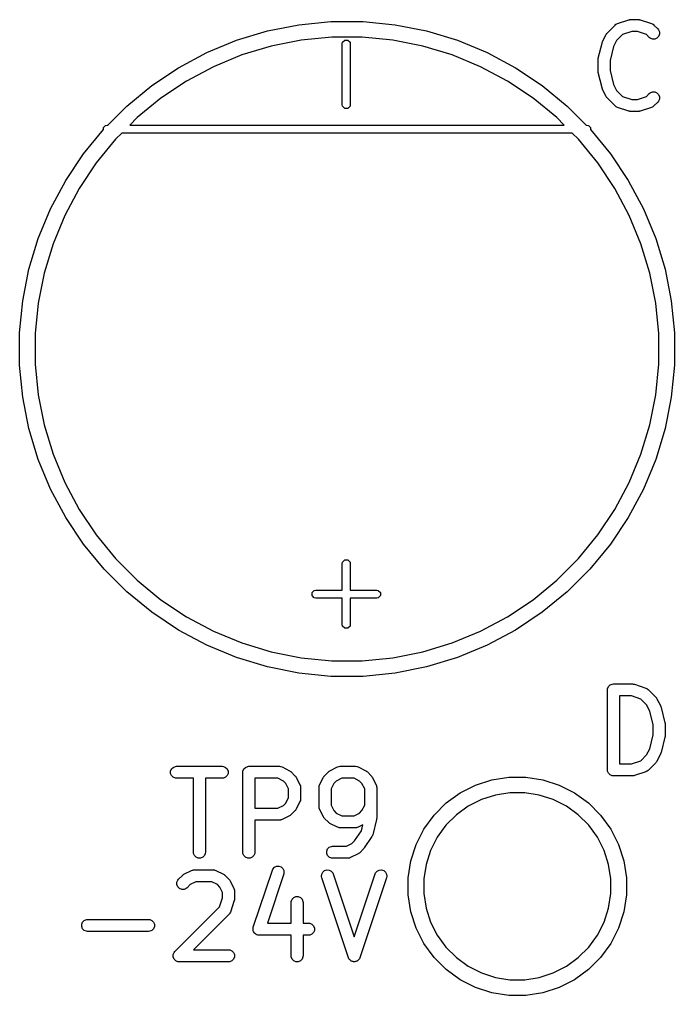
# Model space of a CAD drawing. Header units: inches. Extents: x 1.31 to 5.24, y -7.02 to -1.13.
# Drawn here: x 1.3144 to 1.6368, y -3.105 to -2.6244 of the extents above; entities that cross this region are included whole.
import ezdxf

# ---------------------------------------------------------------- set-up
doc = ezdxf.new("R2010")
doc.units = ezdxf.units.IN
doc.header["$MEASUREMENT"] = 0
doc.layers.add('F.Silkscreen', color=41, linetype='CONTINUOUS', true_color=0xf2eda1)

msp = doc.modelspace()

# ---------------------------------------------------------------- linework, layer by layer
at = {"layer": 'F.Silkscreen', "linetype": 'CONTINUOUS'}
for p, q in [((1.43637, -2.63003), (1.45191, -2.62694)), ((1.45191, -2.62694), (1.46767, -2.62539)), ((1.46767, -2.62539), (1.48351, -2.62539)), ((1.48351, -2.62539), (1.49928, -2.62694)), ((1.49928, -2.62694), (1.51481, -2.63003)), ((1.6038, -2.63089), (1.60755, -2.62714)), ((1.60755, -2.62714), (1.608, -2.62677)), ((1.608, -2.62677), (1.60809, -2.62673)), ((1.60809, -2.62673), (1.60817, -2.62666)), ((1.60817, -2.62666), (1.6087, -2.62643)), ((1.6087, -2.62643), (1.61433, -2.62455)), ((1.61433, -2.62455), (1.61461, -2.62449)), ((1.61461, -2.62449), (1.61468, -2.62446)), ((1.61468, -2.62446), (1.61479, -2.62445)), ((1.61479, -2.62445), (1.61489, -2.62443)), ((1.61489, -2.62443), (1.61497, -2.62443)), ((1.61497, -2.62443), (1.61526, -2.6244)), ((1.61526, -2.6244), (1.61901, -2.6244)), ((1.61901, -2.6244), (1.6193, -2.62443)), ((1.6193, -2.62443), (1.61938, -2.62443)), ((1.61938, -2.62443), (1.61948, -2.62445)), ((1.61948, -2.62445), (1.61959, -2.62446)), ((1.61959, -2.62446), (1.61966, -2.62449)), ((1.61966, -2.62449), (1.61994, -2.62455)), ((1.61994, -2.62455), (1.62557, -2.62643)), ((1.62557, -2.62643), (1.6261, -2.62666)), ((1.6261, -2.62666), (1.62618, -2.62673)), ((1.62618, -2.62673), (1.62627, -2.62677)), ((1.62627, -2.62677), (1.62672, -2.62714)), ((1.62672, -2.62714), (1.6286, -2.62902)), ((1.42121, -2.63463), (1.43637, -2.63003)), ((1.46805, -2.63307), (1.45303, -2.63455)), ((1.48313, -2.63307), (1.46805, -2.63307)), ((1.49815, -2.63455), (1.48313, -2.63307)), ((1.51481, -2.63003), (1.52997, -2.63463)), ((1.60137, -2.63541), (1.60325, -2.63166)), ((1.60325, -2.63166), (1.6034, -2.63141)), ((1.6034, -2.63141), (1.60343, -2.63134)), ((1.60343, -2.63134), (1.6035, -2.63126)), ((1.6035, -2.63126), (1.60355, -2.63117)), ((1.60355, -2.63117), (1.60361, -2.63112)), ((1.60361, -2.63112), (1.6038, -2.63089)), ((1.61123, -2.63181), (1.60831, -2.63473)), ((1.61574, -2.63031), (1.61123, -2.63181)), ((1.61853, -2.63031), (1.61574, -2.63031)), ((1.62304, -2.63181), (1.61853, -2.63031)), ((1.62442, -2.63319), (1.62304, -2.63181)), ((1.62487, -2.63356), (1.62442, -2.63319)), ((1.62896, -2.63275), (1.62815, -2.63356)), ((1.6286, -2.62902), (1.62896, -2.62946)), ((1.62896, -2.62946), (1.62941, -2.63053)), ((1.62941, -2.63168), (1.62896, -2.63275)), ((1.62941, -2.63053), (1.62941, -2.63168)), ((1.40658, -2.64069), (1.42121, -2.63463)), ((1.43824, -2.63749), (1.4238, -2.64187)), ((1.45303, -2.63455), (1.43824, -2.63749)), ((1.47329, -2.63639), (1.47344, -2.63563)), ((1.47329, -2.66638), (1.47329, -2.63639)), ((1.47344, -2.63563), (1.4745, -2.63457)), ((1.4745, -2.63457), (1.47601, -2.63457)), ((1.47601, -2.63457), (1.47707, -2.63563)), ((1.47707, -2.63563), (1.47722, -2.63639)), ((1.47722, -2.63639), (1.47722, -2.66638)), ((1.51294, -2.63749), (1.49815, -2.63455)), ((1.52738, -2.64187), (1.51294, -2.63749)), ((1.52997, -2.63463), (1.54461, -2.64069)), ((1.59927, -2.64351), (1.60115, -2.63601)), ((1.60115, -2.63601), (1.60116, -2.63597)), ((1.60116, -2.63595), (1.60126, -2.63571)), ((1.60116, -2.63597), (1.60116, -2.63595)), ((1.60126, -2.63571), (1.60134, -2.63547)), ((1.60134, -2.63547), (1.60135, -2.63545)), ((1.60135, -2.63545), (1.60137, -2.63541)), ((1.6068, -2.63776), (1.60509, -2.64459)), ((1.60831, -2.63473), (1.6068, -2.63776)), ((1.62593, -2.634), (1.62487, -2.63356)), ((1.62709, -2.634), (1.62593, -2.634)), ((1.62815, -2.63356), (1.62709, -2.634)), ((1.39261, -2.64816), (1.40658, -2.64069)), ((1.4238, -2.64187), (1.40986, -2.64765)), ((1.54132, -2.64765), (1.52738, -2.64187)), ((1.54461, -2.64069), (1.55858, -2.64816)), ((1.40986, -2.64765), (1.39656, -2.65476)), ((1.55462, -2.65476), (1.54132, -2.64765)), ((1.59918, -2.64423), (1.59919, -2.64413)), ((1.59918, -2.64985), (1.59918, -2.64423)), ((1.59919, -2.64408), (1.59922, -2.64387)), ((1.59919, -2.64413), (1.59919, -2.64408)), ((1.59922, -2.64387), (1.59924, -2.64365)), ((1.59924, -2.64365), (1.59926, -2.64361)), ((1.59926, -2.64361), (1.59927, -2.64351)), ((1.60509, -2.64459), (1.60509, -2.64949)), ((1.37943, -2.65696), (1.39261, -2.64816)), ((1.55858, -2.64816), (1.57175, -2.65696)), ((1.59919, -2.64995), (1.59918, -2.64985)), ((1.59919, -2.65), (1.59919, -2.64995)), ((1.59922, -2.65021), (1.59919, -2.65)), ((1.59924, -2.65043), (1.59922, -2.65021)), ((1.59926, -2.65047), (1.59924, -2.65043)), ((1.59927, -2.65057), (1.59926, -2.65047)), ((1.60115, -2.65807), (1.59927, -2.65057)), ((1.60509, -2.64949), (1.6068, -2.65632)), ((1.36719, -2.66701), (1.37943, -2.65696)), ((1.39656, -2.65476), (1.38401, -2.66314)), ((1.56717, -2.66314), (1.55462, -2.65476)), ((1.57175, -2.65696), (1.58399, -2.66701)), ((1.6068, -2.65632), (1.60831, -2.65935)), ((1.60116, -2.65811), (1.60115, -2.65807)), ((1.60116, -2.65813), (1.60116, -2.65811)), ((1.60126, -2.65837), (1.60116, -2.65813)), ((1.60134, -2.65861), (1.60126, -2.65837)), ((1.60135, -2.65863), (1.60134, -2.65861)), ((1.60137, -2.65867), (1.60135, -2.65863)), ((1.60325, -2.66242), (1.60137, -2.65867)), ((1.60831, -2.65935), (1.61123, -2.66227)), ((1.62304, -2.66227), (1.62442, -2.66089)), ((1.62442, -2.66089), (1.62487, -2.66052)), ((1.62487, -2.66052), (1.62593, -2.66008)), ((1.62593, -2.66008), (1.62709, -2.66008)), ((1.62709, -2.66008), (1.62815, -2.66052)), ((1.62815, -2.66052), (1.62896, -2.66134)), ((1.62896, -2.66134), (1.62941, -2.6624)), ((1.35782, -2.67638), (1.36719, -2.66701)), ((1.38401, -2.66314), (1.37235, -2.67271)), ((1.47344, -2.66714), (1.47329, -2.66638)), ((1.47722, -2.66638), (1.47707, -2.66714)), ((1.57883, -2.67271), (1.56717, -2.66314)), ((1.58399, -2.66701), (1.59336, -2.67638)), ((1.6034, -2.66267), (1.60325, -2.66242)), ((1.60343, -2.66274), (1.6034, -2.66267)), ((1.6035, -2.66282), (1.60343, -2.66274)), ((1.60355, -2.66291), (1.6035, -2.66282)), ((1.60361, -2.66296), (1.60355, -2.66291)), ((1.6038, -2.66319), (1.60361, -2.66296)), ((1.60755, -2.66694), (1.6038, -2.66319)), ((1.608, -2.66731), (1.60755, -2.66694)), ((1.61123, -2.66227), (1.61574, -2.66377)), ((1.61574, -2.66377), (1.61853, -2.66377)), ((1.61853, -2.66377), (1.62304, -2.66227)), ((1.62672, -2.66694), (1.62627, -2.66731)), ((1.6286, -2.66506), (1.62672, -2.66694)), ((1.62896, -2.66462), (1.6286, -2.66506)), ((1.62941, -2.66355), (1.62896, -2.66462)), ((1.62941, -2.6624), (1.62941, -2.66355)), ((1.4745, -2.6682), (1.47344, -2.66714)), ((1.47601, -2.6682), (1.4745, -2.6682)), ((1.47707, -2.66714), (1.47601, -2.6682)), ((1.60809, -2.66735), (1.608, -2.66731)), ((1.60817, -2.66742), (1.60809, -2.66735)), ((1.6087, -2.66765), (1.60817, -2.66742)), ((1.61433, -2.66953), (1.6087, -2.66765)), ((1.61461, -2.66959), (1.61433, -2.66953)), ((1.61468, -2.66962), (1.61461, -2.66959)), ((1.61479, -2.66963), (1.61468, -2.66962)), ((1.61489, -2.66965), (1.61479, -2.66963)), ((1.61497, -2.66965), (1.61489, -2.66965)), ((1.61526, -2.66968), (1.61497, -2.66965)), ((1.61901, -2.66968), (1.61526, -2.66968)), ((1.6193, -2.66965), (1.61901, -2.66968)), ((1.61938, -2.66965), (1.6193, -2.66965)), ((1.61948, -2.66963), (1.61938, -2.66965)), ((1.61959, -2.66962), (1.61948, -2.66963)), ((1.61966, -2.66959), (1.61959, -2.66962)), ((1.61994, -2.66953), (1.61966, -2.66959)), ((1.62557, -2.66765), (1.61994, -2.66953)), ((1.6261, -2.66742), (1.62557, -2.66765)), ((1.62618, -2.66735), (1.6261, -2.66742)), ((1.62627, -2.66731), (1.62618, -2.66735)), ((1.35566, -2.67759), (1.35673, -2.67653)), ((1.35673, -2.67653), (1.35748, -2.67638)), ((1.35748, -2.67638), (1.35782, -2.67638)), ((1.37235, -2.67271), (1.36868, -2.67638)), ((1.36868, -2.67638), (1.5825, -2.67638)), ((1.5825, -2.67638), (1.57883, -2.67271)), ((1.59336, -2.67638), (1.5937, -2.67638)), ((1.5937, -2.67638), (1.59445, -2.67653)), ((1.59445, -2.67653), (1.59552, -2.67759)), ((1.34594, -2.69046), (1.35566, -2.67861)), ((1.35566, -2.67861), (1.35566, -2.67759)), ((1.36475, -2.68031), (1.36169, -2.68338)), ((1.58643, -2.68031), (1.36475, -2.68031)), ((1.5895, -2.68338), (1.58643, -2.68031)), ((1.59552, -2.67759), (1.59552, -2.67861)), ((1.59552, -2.67861), (1.60524, -2.69046)), ((1.36169, -2.68338), (1.35211, -2.69504)), ((1.59907, -2.69504), (1.5895, -2.68338)), ((1.33714, -2.70363), (1.34594, -2.69046)), ((1.60524, -2.69046), (1.61404, -2.70363)), ((1.35211, -2.69504), (1.34373, -2.70758)), ((1.60745, -2.70758), (1.59907, -2.69504)), ((1.32967, -2.7176), (1.33714, -2.70363)), ((1.61404, -2.70363), (1.62151, -2.7176)), ((1.34373, -2.70758), (1.33662, -2.72089)), ((1.61456, -2.72089), (1.60745, -2.70758)), ((1.32361, -2.73223), (1.32967, -2.7176)), ((1.62151, -2.7176), (1.62757, -2.73223)), ((1.33662, -2.72089), (1.33085, -2.73482)), ((1.62033, -2.73482), (1.61456, -2.72089)), ((1.31901, -2.74739), (1.32361, -2.73223)), ((1.62757, -2.73223), (1.63217, -2.74739)), ((1.33085, -2.73482), (1.32647, -2.74926)), ((1.62471, -2.74926), (1.62033, -2.73482)), ((1.31592, -2.76293), (1.31901, -2.74739)), ((1.63217, -2.74739), (1.63526, -2.76293)), ((1.32647, -2.74926), (1.32353, -2.76406)), ((1.62766, -2.76406), (1.62471, -2.74926)), ((1.31437, -2.77869), (1.31592, -2.76293)), ((1.63526, -2.76293), (1.63681, -2.77869)), ((1.32353, -2.76406), (1.32205, -2.77907)), ((1.62913, -2.77907), (1.62766, -2.76406)), ((1.31437, -2.77907), (1.31437, -2.77869)), ((1.31437, -2.79453), (1.31437, -2.77907)), ((1.32205, -2.77907), (1.32205, -2.79416)), ((1.62913, -2.79416), (1.62913, -2.77907)), ((1.63681, -2.77869), (1.63681, -2.79453)), ((1.31592, -2.8103), (1.31437, -2.79453)), ((1.32205, -2.79416), (1.32353, -2.80917)), ((1.62766, -2.80917), (1.62913, -2.79416)), ((1.63681, -2.79453), (1.63526, -2.8103)), ((1.31901, -2.82584), (1.31592, -2.8103)), ((1.32353, -2.80917), (1.32647, -2.82397)), ((1.62471, -2.82397), (1.62766, -2.80917)), ((1.63526, -2.8103), (1.63217, -2.82584)), ((1.32647, -2.82397), (1.33085, -2.8384)), ((1.62033, -2.8384), (1.62471, -2.82397)), ((1.32361, -2.84099), (1.31901, -2.82584)), ((1.63217, -2.82584), (1.62757, -2.84099)), ((1.33085, -2.8384), (1.33662, -2.85234)), ((1.61456, -2.85234), (1.62033, -2.8384)), ((1.32967, -2.85563), (1.32361, -2.84099)), ((1.62757, -2.84099), (1.62151, -2.85563)), ((1.33662, -2.85234), (1.34373, -2.86565)), ((1.60745, -2.86565), (1.61456, -2.85234)), ((1.33714, -2.8696), (1.32967, -2.85563)), ((1.62151, -2.85563), (1.61404, -2.8696)), ((1.34373, -2.86565), (1.35211, -2.87819)), ((1.59907, -2.87819), (1.60745, -2.86565)), ((1.34594, -2.88277), (1.33714, -2.8696)), ((1.61404, -2.8696), (1.60524, -2.88277)), ((1.35211, -2.87819), (1.36169, -2.88985)), ((1.5895, -2.88985), (1.59907, -2.87819)), ((1.35599, -2.89502), (1.34594, -2.88277)), ((1.60524, -2.88277), (1.59519, -2.89502)), ((1.36169, -2.88985), (1.37235, -2.90052)), ((1.47329, -2.89229), (1.47344, -2.89154)), ((1.47329, -2.90532), (1.47329, -2.89229)), ((1.47344, -2.89154), (1.4745, -2.89047)), ((1.4745, -2.89047), (1.47601, -2.89047)), ((1.47601, -2.89047), (1.47707, -2.89154)), ((1.47707, -2.89154), (1.47722, -2.89229)), ((1.47722, -2.89229), (1.47722, -2.90532)), ((1.57883, -2.90052), (1.5895, -2.88985)), ((1.36719, -2.90622), (1.35599, -2.89502)), ((1.59519, -2.89502), (1.58399, -2.90622)), ((1.37235, -2.90052), (1.38401, -2.91009)), ((1.56717, -2.91009), (1.57883, -2.90052)), ((1.37943, -2.91627), (1.36719, -2.90622)), ((1.45844, -2.90654), (1.4595, -2.90547)), ((1.45844, -2.90804), (1.45844, -2.90654)), ((1.4595, -2.90547), (1.46026, -2.90532)), ((1.46026, -2.90532), (1.47329, -2.90532)), ((1.47722, -2.90532), (1.49025, -2.90532)), ((1.49025, -2.90532), (1.49101, -2.90547)), ((1.49101, -2.90547), (1.49207, -2.90654)), ((1.49207, -2.90654), (1.49207, -2.90804)), ((1.58399, -2.90622), (1.57175, -2.91627)), ((1.38401, -2.91009), (1.39656, -2.91847)), ((1.4595, -2.90911), (1.45844, -2.90804)), ((1.46026, -2.90926), (1.4595, -2.90911)), ((1.47329, -2.90926), (1.46026, -2.90926)), ((1.47329, -2.92229), (1.47329, -2.90926)), ((1.49025, -2.90926), (1.47722, -2.90926)), ((1.47722, -2.90926), (1.47722, -2.92229)), ((1.49101, -2.90911), (1.49025, -2.90926)), ((1.49207, -2.90804), (1.49101, -2.90911)), ((1.55462, -2.91847), (1.56717, -2.91009)), ((1.39261, -2.92507), (1.37943, -2.91627)), ((1.57175, -2.91627), (1.55858, -2.92507)), ((1.39656, -2.91847), (1.40986, -2.92558)), ((1.54132, -2.92558), (1.55462, -2.91847)), ((1.40658, -2.93253), (1.39261, -2.92507)), ((1.40986, -2.92558), (1.4238, -2.93136)), ((1.47344, -2.92304), (1.47329, -2.92229)), ((1.4745, -2.92411), (1.47344, -2.92304)), ((1.47601, -2.92411), (1.4745, -2.92411)), ((1.47707, -2.92304), (1.47601, -2.92411)), ((1.47722, -2.92229), (1.47707, -2.92304)), ((1.52738, -2.93136), (1.54132, -2.92558)), ((1.55858, -2.92507), (1.54461, -2.93253)), ((1.42121, -2.9386), (1.40658, -2.93253)), ((1.4238, -2.93136), (1.43824, -2.93574)), ((1.43824, -2.93574), (1.45303, -2.93868)), ((1.49815, -2.93868), (1.51294, -2.93574)), ((1.51294, -2.93574), (1.52738, -2.93136)), ((1.54461, -2.93253), (1.52997, -2.9386)), ((1.43637, -2.94319), (1.42121, -2.9386)), ((1.45303, -2.93868), (1.46805, -2.94016)), ((1.46805, -2.94016), (1.48313, -2.94016)), ((1.48313, -2.94016), (1.49815, -2.93868)), ((1.52997, -2.9386), (1.51481, -2.94319)), ((1.45191, -2.94628), (1.43637, -2.94319)), ((1.51481, -2.94319), (1.49928, -2.94628)), ((1.46767, -2.94784), (1.45191, -2.94628)), ((1.48351, -2.94784), (1.46767, -2.94784)), ((1.49928, -2.94628), (1.48351, -2.94784)), ((1.60382, -2.95452), (1.60387, -2.95394)), ((1.60382, -2.99389), (1.60382, -2.95452)), ((1.60387, -2.95394), (1.60431, -2.95288)), ((1.60431, -2.95288), (1.60513, -2.95207)), ((1.60513, -2.95207), (1.60619, -2.95162)), ((1.60619, -2.95162), (1.60677, -2.95157)), ((1.60677, -2.95157), (1.61614, -2.95157)), ((1.61614, -2.95157), (1.61643, -2.9516)), ((1.61643, -2.9516), (1.61651, -2.95159)), ((1.61651, -2.95159), (1.61661, -2.95161)), ((1.61661, -2.95161), (1.61672, -2.95162)), ((1.61672, -2.95162), (1.61679, -2.95165)), ((1.61679, -2.95165), (1.61708, -2.95172)), ((1.61708, -2.95172), (1.6227, -2.95359)), ((1.6227, -2.95359), (1.62323, -2.95383)), ((1.62323, -2.95383), (1.62331, -2.9539)), ((1.62331, -2.9539), (1.62341, -2.95394)), ((1.62341, -2.95394), (1.62385, -2.95431)), ((1.62385, -2.95431), (1.6276, -2.95806)), ((1.61566, -2.95747), (1.60972, -2.95747)), ((1.60972, -2.95747), (1.60972, -2.99094)), ((1.62017, -2.95898), (1.61566, -2.95747)), ((1.62309, -2.96189), (1.62017, -2.95898)), ((1.6276, -2.95806), (1.62779, -2.95828)), ((1.62779, -2.95828), (1.62785, -2.95833)), ((1.62785, -2.95833), (1.6279, -2.95842)), ((1.6279, -2.95842), (1.62797, -2.9585)), ((1.62797, -2.9585), (1.628, -2.95858)), ((1.628, -2.95858), (1.62816, -2.95882)), ((1.62816, -2.95882), (1.63003, -2.96257)), ((1.6246, -2.96492), (1.62309, -2.96189)), ((1.62631, -2.97176), (1.6246, -2.96492)), ((1.63003, -2.96257), (1.63005, -2.96262)), ((1.63005, -2.96262), (1.63006, -2.96263)), ((1.63006, -2.96263), (1.63015, -2.96287)), ((1.63015, -2.96287), (1.63024, -2.96311)), ((1.63024, -2.96311), (1.63024, -2.96314)), ((1.63024, -2.96314), (1.63025, -2.96318)), ((1.63025, -2.96318), (1.63213, -2.97068)), ((1.62631, -2.97665), (1.62631, -2.97176)), ((1.63213, -2.97068), (1.63214, -2.97078)), ((1.63214, -2.97078), (1.63216, -2.97082)), ((1.63216, -2.97082), (1.63218, -2.97103)), ((1.63218, -2.97103), (1.63221, -2.97125)), ((1.63221, -2.97125), (1.63221, -2.97129)), ((1.63221, -2.97129), (1.63222, -2.97139)), ((1.63222, -2.97139), (1.63222, -2.97702)), ((1.6246, -2.98349), (1.62631, -2.97665)), ((1.63213, -2.97773), (1.63025, -2.98523)), ((1.63214, -2.97763), (1.63213, -2.97773)), ((1.63216, -2.97759), (1.63214, -2.97763)), ((1.63218, -2.97738), (1.63216, -2.97759)), ((1.63221, -2.97716), (1.63218, -2.97738)), ((1.63222, -2.97702), (1.63221, -2.97712)), ((1.63221, -2.97712), (1.63221, -2.97716)), ((1.62309, -2.98652), (1.6246, -2.98349)), ((1.62017, -2.98943), (1.62309, -2.98652)), ((1.63003, -2.98584), (1.62816, -2.98959)), ((1.63005, -2.9858), (1.63003, -2.98584)), ((1.63006, -2.98578), (1.63005, -2.9858)), ((1.63015, -2.98554), (1.63006, -2.98578)), ((1.63024, -2.9853), (1.63015, -2.98554)), ((1.63025, -2.98523), (1.63024, -2.98528)), ((1.63024, -2.98528), (1.63024, -2.9853)), ((1.38876, -2.9945), (1.3892, -2.99343)), ((1.3892, -2.99343), (1.39002, -2.99262)), ((1.39002, -2.99262), (1.39108, -2.99218)), ((1.39108, -2.99218), (1.39166, -2.99212)), ((1.39166, -2.99212), (1.41415, -2.99212)), ((1.41415, -2.99212), (1.41473, -2.99218)), ((1.41473, -2.99218), (1.41579, -2.99262)), ((1.41579, -2.99262), (1.41661, -2.99343)), ((1.41661, -2.99343), (1.41705, -2.9945)), ((1.42438, -2.9945), (1.42482, -2.99343)), ((1.42482, -2.99343), (1.42564, -2.99262)), ((1.42564, -2.99262), (1.4267, -2.99218)), ((1.4267, -2.99218), (1.42728, -2.99212)), ((1.42728, -2.99212), (1.44228, -2.99212)), ((1.44228, -2.99212), (1.44285, -2.99218)), ((1.44285, -2.99218), (1.44295, -2.99222)), ((1.44295, -2.99222), (1.44306, -2.99222)), ((1.44306, -2.99222), (1.4436, -2.99243)), ((1.4436, -2.99243), (1.44735, -2.99431)), ((1.4672, -2.99431), (1.47095, -2.99243)), ((1.47095, -2.99243), (1.47149, -2.99222)), ((1.47149, -2.99222), (1.4716, -2.99222)), ((1.4716, -2.99222), (1.4717, -2.99218)), ((1.4717, -2.99218), (1.47227, -2.99212)), ((1.47227, -2.99212), (1.47977, -2.99212)), ((1.47977, -2.99212), (1.48035, -2.99218)), ((1.48035, -2.99218), (1.48045, -2.99222)), ((1.48045, -2.99222), (1.48055, -2.99222)), ((1.48055, -2.99222), (1.48109, -2.99243)), ((1.48109, -2.99243), (1.48484, -2.99431)), ((1.60972, -2.99094), (1.61566, -2.99094)), ((1.61566, -2.99094), (1.62017, -2.98943)), ((1.6276, -2.99035), (1.62385, -2.9941)), ((1.62779, -2.99013), (1.6276, -2.99035)), ((1.62785, -2.99008), (1.62779, -2.99013)), ((1.6279, -2.98999), (1.62785, -2.99008)), ((1.62797, -2.98991), (1.6279, -2.98999)), ((1.628, -2.98983), (1.62797, -2.98991)), ((1.62816, -2.98959), (1.628, -2.98983)), ((1.38876, -2.99565), (1.38876, -2.9945)), ((1.3892, -2.99671), (1.38876, -2.99565)), ((1.39002, -2.99753), (1.3892, -2.99671)), ((1.39108, -2.99797), (1.39002, -2.99753)), ((1.39166, -2.99802), (1.39108, -2.99797)), ((1.39995, -2.99802), (1.39166, -2.99802)), ((1.39995, -3.03444), (1.39995, -2.99802)), ((1.41415, -2.99802), (1.40586, -2.99802)), ((1.40586, -2.99802), (1.40586, -3.03444)), ((1.41473, -2.99797), (1.41415, -2.99802)), ((1.41579, -2.99753), (1.41473, -2.99797)), ((1.41661, -2.99671), (1.41579, -2.99753)), ((1.41705, -2.99565), (1.41661, -2.99671)), ((1.41705, -2.9945), (1.41705, -2.99565)), ((1.42433, -2.99507), (1.42438, -2.9945)), ((1.42433, -3.03444), (1.42433, -2.99507)), ((1.44158, -2.99802), (1.43023, -2.99802)), ((1.43023, -2.99802), (1.43023, -3.01274)), ((1.44428, -2.99937), (1.44158, -2.99802)), ((1.44735, -2.99431), (1.44759, -2.99446)), ((1.44759, -2.99446), (1.44767, -2.99449)), ((1.44767, -2.99449), (1.44775, -2.99456)), ((1.44775, -2.99456), (1.44784, -2.99461)), ((1.44784, -2.99461), (1.44789, -2.99467)), ((1.44789, -2.99467), (1.44811, -2.99486)), ((1.44811, -2.99486), (1.44999, -2.99673)), ((1.44999, -2.99673), (1.45017, -2.99696)), ((1.45017, -2.99696), (1.45023, -2.99701)), ((1.45023, -2.99701), (1.45029, -2.9971)), ((1.45029, -2.9971), (1.45036, -2.99718)), ((1.45036, -2.99718), (1.45039, -2.99725)), ((1.45039, -2.99725), (1.45054, -2.9975)), ((1.45054, -2.9975), (1.45242, -3.00125)), ((1.46213, -3.00125), (1.46401, -2.9975)), ((1.46401, -2.9975), (1.46416, -2.99725)), ((1.46416, -2.99725), (1.46419, -2.99718)), ((1.46419, -2.99718), (1.46426, -2.9971)), ((1.46426, -2.9971), (1.46432, -2.99701)), ((1.46432, -2.99701), (1.46437, -2.99696)), ((1.46437, -2.99696), (1.46456, -2.99673)), ((1.46456, -2.99673), (1.46643, -2.99486)), ((1.46643, -2.99486), (1.46666, -2.99467)), ((1.46666, -2.99467), (1.46671, -2.99461)), ((1.46671, -2.99461), (1.4668, -2.99456)), ((1.4668, -2.99456), (1.46688, -2.99449)), ((1.46688, -2.99449), (1.46695, -2.99446)), ((1.46695, -2.99446), (1.4672, -2.99431)), ((1.47297, -2.99802), (1.47027, -2.99937)), ((1.47907, -2.99802), (1.47297, -2.99802)), ((1.48177, -2.99937), (1.47907, -2.99802)), ((1.48484, -2.99431), (1.48509, -2.99446)), ((1.48509, -2.99446), (1.48516, -2.99449)), ((1.48516, -2.99449), (1.48524, -2.99456)), ((1.48524, -2.99456), (1.48533, -2.99461)), ((1.48533, -2.99461), (1.48538, -2.99467)), ((1.48538, -2.99467), (1.48561, -2.99486)), ((1.48561, -2.99486), (1.48748, -2.99673)), ((1.48748, -2.99673), (1.48767, -2.99696)), ((1.48767, -2.99696), (1.48773, -2.99701)), ((1.48773, -2.99701), (1.48778, -2.9971)), ((1.48778, -2.9971), (1.48785, -2.99718)), ((1.48785, -2.99718), (1.48788, -2.99725)), ((1.48788, -2.99725), (1.48804, -2.9975)), ((1.48804, -2.9975), (1.48991, -3.00125)), ((1.54686, -2.99873), (1.55522, -2.99741)), ((1.55522, -2.99741), (1.56368, -2.99741)), ((1.56368, -2.99741), (1.57204, -2.99873)), ((1.60387, -2.99447), (1.60382, -2.99389)), ((1.60431, -2.99553), (1.60387, -2.99447)), ((1.60513, -2.99635), (1.60431, -2.99553)), ((1.60619, -2.99679), (1.60513, -2.99635)), ((1.60677, -2.99684), (1.60619, -2.99679)), ((1.61614, -2.99684), (1.60677, -2.99684)), ((1.61643, -2.99681), (1.61614, -2.99684)), ((1.61651, -2.99682), (1.61643, -2.99681)), ((1.61661, -2.9968), (1.61651, -2.99682)), ((1.61672, -2.99679), (1.61661, -2.9968)), ((1.61679, -2.99676), (1.61672, -2.99679)), ((1.61708, -2.99669), (1.61679, -2.99676)), ((1.6227, -2.99482), (1.61708, -2.99669)), ((1.62323, -2.99458), (1.6227, -2.99482)), ((1.62331, -2.99451), (1.62323, -2.99458)), ((1.62341, -2.99447), (1.62331, -2.99451)), ((1.62385, -2.9941), (1.62341, -2.99447)), ((1.44547, -3.00057), (1.44428, -2.99937)), ((1.44682, -3.00327), (1.44547, -3.00057)), ((1.44682, -3.0075), (1.44682, -3.00327)), ((1.45242, -3.00125), (1.45262, -3.00179)), ((1.45262, -3.00179), (1.45263, -3.0019)), ((1.45263, -3.0019), (1.45267, -3.00199)), ((1.45267, -3.00199), (1.45273, -3.00257)), ((1.45273, -3.00257), (1.45273, -3.00819)), ((1.46182, -3.00257), (1.46188, -3.00199)), ((1.46182, -3.01194), (1.46182, -3.00257)), ((1.46188, -3.00199), (1.46192, -3.0019)), ((1.46192, -3.0019), (1.46193, -3.00179)), ((1.46193, -3.00179), (1.46213, -3.00125)), ((1.46907, -3.00057), (1.46773, -3.00327)), ((1.46773, -3.00327), (1.46773, -3.01125)), ((1.47027, -2.99937), (1.46907, -3.00057)), ((1.48297, -3.00057), (1.48177, -2.99937)), ((1.48432, -3.00327), (1.48297, -3.00057)), ((1.48432, -3.01125), (1.48432, -3.00327)), ((1.48991, -3.00125), (1.49012, -3.00179)), ((1.49012, -3.00179), (1.49013, -3.0019)), ((1.49013, -3.0019), (1.49017, -3.00199)), ((1.49017, -3.00199), (1.49022, -3.00257)), ((1.49022, -3.00257), (1.49022, -3.01757)), ((1.53127, -3.00519), (1.53881, -3.00135)), ((1.53881, -3.00135), (1.54686, -2.99873)), ((1.57204, -2.99873), (1.58009, -3.00135)), ((1.58009, -3.00135), (1.58763, -3.00519)), ((1.44547, -3.0102), (1.44682, -3.0075)), ((1.45273, -3.00819), (1.45267, -3.00877)), ((1.52442, -3.01017), (1.53127, -3.00519)), ((1.54866, -3.00625), (1.54177, -3.00849)), ((1.55582, -3.00512), (1.54866, -3.00625)), ((1.56307, -3.00512), (1.55582, -3.00512)), ((1.57024, -3.00625), (1.56307, -3.00512)), ((1.57713, -3.00849), (1.57024, -3.00625)), ((1.58763, -3.00519), (1.59448, -3.01017)), ((1.43023, -3.01274), (1.44158, -3.01274)), ((1.44158, -3.01274), (1.44428, -3.01139)), ((1.44428, -3.01139), (1.44547, -3.0102)), ((1.45242, -3.00952), (1.45054, -3.01327)), ((1.45262, -3.00897), (1.45242, -3.00952)), ((1.45263, -3.00887), (1.45262, -3.00897)), ((1.45267, -3.00877), (1.45263, -3.00887)), ((1.46188, -3.01252), (1.46182, -3.01194)), ((1.46192, -3.01262), (1.46188, -3.01252)), ((1.46193, -3.01272), (1.46192, -3.01262)), ((1.46213, -3.01327), (1.46193, -3.01272)), ((1.46773, -3.01125), (1.46907, -3.01394)), ((1.48297, -3.01394), (1.48432, -3.01125)), ((1.51843, -3.01615), (1.52442, -3.01017)), ((1.53531, -3.01178), (1.52944, -3.01605)), ((1.54177, -3.00849), (1.53531, -3.01178)), ((1.58359, -3.01178), (1.57713, -3.00849)), ((1.58946, -3.01605), (1.58359, -3.01178)), ((1.59448, -3.01017), (1.60046, -3.01615)), ((1.44735, -3.01646), (1.4436, -3.01834)), ((1.44759, -3.0163), (1.44735, -3.01646)), ((1.44767, -3.01627), (1.44759, -3.0163)), ((1.44775, -3.01621), (1.44767, -3.01627)), ((1.44784, -3.01615), (1.44775, -3.01621)), ((1.44789, -3.01609), (1.44784, -3.01615)), ((1.44811, -3.01591), (1.44789, -3.01609)), ((1.44999, -3.01403), (1.44811, -3.01591)), ((1.45017, -3.01381), (1.44999, -3.01403)), ((1.45023, -3.01375), (1.45017, -3.01381)), ((1.45029, -3.01367), (1.45023, -3.01375)), ((1.45036, -3.01358), (1.45029, -3.01367)), ((1.45039, -3.01351), (1.45036, -3.01358)), ((1.45054, -3.01327), (1.45039, -3.01351)), ((1.46401, -3.01701), (1.46213, -3.01327)), ((1.46416, -3.01726), (1.46401, -3.01701)), ((1.46419, -3.01733), (1.46416, -3.01726)), ((1.46426, -3.01742), (1.46419, -3.01733)), ((1.46432, -3.0175), (1.46426, -3.01742)), ((1.46437, -3.01756), (1.46432, -3.0175)), ((1.46456, -3.01778), (1.46437, -3.01756)), ((1.46643, -3.01966), (1.46456, -3.01778)), ((1.46907, -3.01394), (1.47027, -3.01514)), ((1.47027, -3.01514), (1.47297, -3.01649)), ((1.47297, -3.01649), (1.47907, -3.01649)), ((1.47907, -3.01649), (1.48177, -3.01514)), ((1.48177, -3.01514), (1.48297, -3.01394)), ((1.49022, -3.01771), (1.49019, -3.01793)), ((1.49022, -3.01757), (1.49021, -3.01767)), ((1.49021, -3.01767), (1.49022, -3.01771)), ((1.51346, -3.023), (1.51843, -3.01615)), ((1.52944, -3.01605), (1.52431, -3.02117)), ((1.59458, -3.02117), (1.58946, -3.01605)), ((1.60046, -3.01615), (1.60544, -3.023)), ((1.44228, -3.01865), (1.43023, -3.01865)), ((1.43023, -3.01865), (1.43023, -3.03444)), ((1.44285, -3.01859), (1.44228, -3.01865)), ((1.44295, -3.01855), (1.44285, -3.01859)), ((1.44306, -3.01854), (1.44295, -3.01855)), ((1.4436, -3.01834), (1.44306, -3.01854)), ((1.46666, -3.01984), (1.46643, -3.01966)), ((1.46671, -3.0199), (1.46666, -3.01984)), ((1.4668, -3.01996), (1.46671, -3.0199)), ((1.46688, -3.02002), (1.4668, -3.01996)), ((1.46695, -3.02005), (1.46688, -3.02002)), ((1.4672, -3.02021), (1.46695, -3.02005)), ((1.47095, -3.02208), (1.4672, -3.02021)), ((1.47149, -3.02229), (1.47095, -3.02208)), ((1.4716, -3.0223), (1.47149, -3.02229)), ((1.4717, -3.02234), (1.4716, -3.0223)), ((1.47227, -3.0224), (1.4717, -3.02234)), ((1.47977, -3.0224), (1.47227, -3.0224)), ((1.48035, -3.02234), (1.47977, -3.0224)), ((1.48045, -3.0223), (1.48035, -3.02234)), ((1.48055, -3.02229), (1.48045, -3.0223)), ((1.48109, -3.02208), (1.48055, -3.02229)), ((1.48338, -3.02094), (1.48109, -3.02208)), ((1.48266, -3.02386), (1.48338, -3.02094)), ((1.49013, -3.01828), (1.48826, -3.02578)), ((1.49015, -3.01819), (1.49013, -3.01828)), ((1.49017, -3.01814), (1.49015, -3.01819)), ((1.49019, -3.01793), (1.49017, -3.01814)), ((1.52431, -3.02117), (1.52005, -3.02704)), ((1.59885, -3.02704), (1.59458, -3.02117)), ((1.47935, -3.02881), (1.48266, -3.02386)), ((1.48785, -3.02671), (1.4841, -3.03233)), ((1.48802, -3.02639), (1.48785, -3.02671)), ((1.48807, -3.02633), (1.48802, -3.02639)), ((1.48809, -3.02626), (1.48807, -3.02633)), ((1.48812, -3.02619), (1.48809, -3.02626)), ((1.48814, -3.02612), (1.48812, -3.02619)), ((1.48826, -3.02578), (1.48814, -3.02612)), ((1.50962, -3.03054), (1.51346, -3.023)), ((1.52005, -3.02704), (1.51676, -3.0335)), ((1.60214, -3.0335), (1.59885, -3.02704)), ((1.60544, -3.023), (1.60928, -3.03054)), ((1.46607, -3.0328), (1.46688, -3.03199)), ((1.46688, -3.03199), (1.46795, -3.03155)), ((1.46795, -3.03155), (1.46852, -3.03149)), ((1.46852, -3.03149), (1.47532, -3.03149)), ((1.47532, -3.03149), (1.47802, -3.03014)), ((1.47802, -3.03014), (1.47935, -3.02881)), ((1.507, -3.03859), (1.50962, -3.03054)), ((1.60928, -3.03054), (1.6119, -3.03859)), ((1.40001, -3.03502), (1.39995, -3.03444)), ((1.40045, -3.03608), (1.40001, -3.03502)), ((1.40127, -3.0369), (1.40045, -3.03608)), ((1.40233, -3.03734), (1.40127, -3.0369)), ((1.40455, -3.0369), (1.40348, -3.03734)), ((1.40536, -3.03608), (1.40455, -3.0369)), ((1.4058, -3.03502), (1.40536, -3.03608)), ((1.40586, -3.03444), (1.4058, -3.03502)), ((1.42438, -3.03502), (1.42433, -3.03444)), ((1.42482, -3.03608), (1.42438, -3.03502)), ((1.42564, -3.0369), (1.42482, -3.03608)), ((1.4267, -3.03734), (1.42564, -3.0369)), ((1.42892, -3.0369), (1.42785, -3.03734)), ((1.42973, -3.03608), (1.42892, -3.0369)), ((1.43017, -3.03502), (1.42973, -3.03608)), ((1.43023, -3.03444), (1.43017, -3.03502)), ((1.46563, -3.03387), (1.46607, -3.0328)), ((1.46563, -3.03502), (1.46563, -3.03387)), ((1.46607, -3.03608), (1.46563, -3.03502)), ((1.46688, -3.0369), (1.46607, -3.03608)), ((1.46795, -3.03734), (1.46688, -3.0369)), ((1.48109, -3.03521), (1.47734, -3.03708)), ((1.48134, -3.03505), (1.48109, -3.03521)), ((1.48141, -3.03502), (1.48134, -3.03505)), ((1.48149, -3.03496), (1.48141, -3.03502)), ((1.48158, -3.0349), (1.48149, -3.03496)), ((1.48163, -3.03484), (1.48158, -3.0349)), ((1.48186, -3.03465), (1.48163, -3.03484)), ((1.48373, -3.03278), (1.48186, -3.03465)), ((1.48374, -3.03278), (1.48373, -3.03278)), ((1.48392, -3.03255), (1.48374, -3.03278)), ((1.48374, -3.03278), (1.48374, -3.03278)), ((1.4841, -3.03233), (1.48392, -3.03255)), ((1.4841, -3.03233), (1.4841, -3.03233)), ((1.4841, -3.03233), (1.4841, -3.03233)), ((1.51676, -3.0335), (1.51452, -3.04039)), ((1.60438, -3.04039), (1.60214, -3.0335)), ((1.40348, -3.03734), (1.40233, -3.03734)), ((1.42785, -3.03734), (1.4267, -3.03734)), ((1.43908, -3.04272), (1.43983, -3.04185)), ((1.43983, -3.04185), (1.44086, -3.04133)), ((1.44086, -3.04133), (1.44201, -3.04125)), ((1.44201, -3.04125), (1.44311, -3.04162)), ((1.44311, -3.04162), (1.44398, -3.04237)), ((1.46852, -3.03739), (1.46795, -3.03734)), ((1.47602, -3.03739), (1.46852, -3.03739)), ((1.4766, -3.03734), (1.47602, -3.03739)), ((1.4767, -3.0373), (1.4766, -3.03734)), ((1.4768, -3.03729), (1.4767, -3.0373)), ((1.47734, -3.03708), (1.4768, -3.03729)), ((1.50568, -3.04695), (1.507, -3.03859)), ((1.51452, -3.04039), (1.51339, -3.04756)), ((1.60551, -3.04756), (1.60438, -3.04039)), ((1.6119, -3.03859), (1.61322, -3.04695)), ((1.39269, -3.04772), (1.39456, -3.04584)), ((1.39456, -3.04584), (1.39479, -3.04566)), ((1.39479, -3.04566), (1.39484, -3.0456)), ((1.39484, -3.0456), (1.39493, -3.04554)), ((1.39493, -3.04554), (1.39501, -3.04548)), ((1.39501, -3.04548), (1.39508, -3.04545)), ((1.39508, -3.04545), (1.39533, -3.04529)), ((1.39533, -3.04529), (1.39908, -3.04341)), ((1.39908, -3.04341), (1.39962, -3.04321)), ((1.39962, -3.04321), (1.39972, -3.0432)), ((1.39972, -3.0432), (1.39982, -3.04316)), ((1.39982, -3.04316), (1.4004, -3.0431)), ((1.4004, -3.0431), (1.40977, -3.0431)), ((1.40977, -3.0431), (1.41035, -3.04316)), ((1.41035, -3.04316), (1.41045, -3.0432)), ((1.41045, -3.0432), (1.41055, -3.04321)), ((1.41055, -3.04321), (1.41109, -3.04341)), ((1.41109, -3.04341), (1.41484, -3.04529)), ((1.41484, -3.04529), (1.41509, -3.04545)), ((1.41509, -3.04545), (1.41516, -3.04548)), ((1.41516, -3.04548), (1.41524, -3.04554)), ((1.41524, -3.04554), (1.41533, -3.0456)), ((1.41533, -3.0456), (1.41538, -3.04566)), ((1.41538, -3.04566), (1.41561, -3.04584)), ((1.41561, -3.04584), (1.41748, -3.04772)), ((1.42947, -3.07137), (1.43884, -3.04325)), ((1.44444, -3.04511), (1.43637, -3.06935)), ((1.43884, -3.04325), (1.43908, -3.04272)), ((1.44398, -3.04237), (1.44449, -3.0434)), ((1.44457, -3.04455), (1.44444, -3.04511)), ((1.44449, -3.0434), (1.44457, -3.04455)), ((1.46309, -3.04643), (1.46317, -3.04528)), ((1.46321, -3.04699), (1.46309, -3.04643)), ((1.46317, -3.04528), (1.46368, -3.04425)), ((1.46368, -3.04425), (1.46455, -3.04349)), ((1.46455, -3.04349), (1.46565, -3.04313)), ((1.46565, -3.04313), (1.46679, -3.04321)), ((1.46679, -3.04321), (1.46783, -3.04372)), ((1.46783, -3.04372), (1.46858, -3.04459)), ((1.46858, -3.04459), (1.46882, -3.04512)), ((1.46882, -3.04512), (1.47914, -3.07609)), ((1.47914, -3.07609), (1.48946, -3.04512)), ((1.48946, -3.04512), (1.4897, -3.04459)), ((1.4897, -3.04459), (1.49045, -3.04372)), ((1.49045, -3.04372), (1.49148, -3.04321)), ((1.49148, -3.04321), (1.49263, -3.04313)), ((1.49263, -3.04313), (1.49372, -3.04349)), ((1.49372, -3.04349), (1.49459, -3.04425)), ((1.49459, -3.04425), (1.49511, -3.04528)), ((1.49519, -3.04643), (1.49506, -3.04699)), ((1.49511, -3.04528), (1.49519, -3.04643)), ((1.39188, -3.04923), (1.39232, -3.04816)), ((1.39188, -3.05038), (1.39188, -3.04923)), ((1.39232, -3.05145), (1.39188, -3.05038)), ((1.39232, -3.04816), (1.39269, -3.04772)), ((1.39313, -3.05226), (1.39232, -3.05145)), ((1.3984, -3.05036), (1.39686, -3.05189)), ((1.4011, -3.04901), (1.3984, -3.05036)), ((1.40907, -3.04901), (1.4011, -3.04901)), ((1.41177, -3.05036), (1.40907, -3.04901)), ((1.41297, -3.05155), (1.41177, -3.05036)), ((1.41748, -3.04772), (1.41767, -3.04794)), ((1.41767, -3.04794), (1.41773, -3.04799)), ((1.41773, -3.04799), (1.41778, -3.04808)), ((1.41778, -3.04808), (1.41785, -3.04816)), ((1.41785, -3.04816), (1.41788, -3.04824)), ((1.41788, -3.04824), (1.41804, -3.04848)), ((1.41804, -3.04848), (1.41991, -3.05223)), ((1.47634, -3.08636), (1.46321, -3.04699)), ((1.49506, -3.04699), (1.48194, -3.08636)), ((1.50568, -3.04756), (1.50568, -3.04695)), ((1.50568, -3.05541), (1.50568, -3.04756)), ((1.51339, -3.04756), (1.51339, -3.05481)), ((1.60551, -3.05481), (1.60551, -3.04756)), ((1.61322, -3.04695), (1.61322, -3.05541)), ((1.3942, -3.0527), (1.39313, -3.05226)), ((1.39535, -3.0527), (1.3942, -3.0527)), ((1.39641, -3.05226), (1.39535, -3.0527)), ((1.39686, -3.05189), (1.39641, -3.05226)), ((1.41432, -3.05425), (1.41297, -3.05155)), ((1.41432, -3.05683), (1.41432, -3.05425)), ((1.41991, -3.05223), (1.42012, -3.05278)), ((1.42012, -3.05278), (1.42013, -3.05288)), ((1.42013, -3.05288), (1.42017, -3.05298)), ((1.42017, -3.05298), (1.42022, -3.05355)), ((1.42022, -3.05355), (1.42022, -3.0573)), ((1.44938, -3.05672), (1.45044, -3.05628)), ((1.45044, -3.05628), (1.45159, -3.05628)), ((1.45159, -3.05628), (1.45266, -3.05672)), ((1.507, -3.06377), (1.50568, -3.05541)), ((1.51339, -3.05481), (1.51452, -3.06197)), ((1.60438, -3.06197), (1.60551, -3.05481)), ((1.61322, -3.05541), (1.6119, -3.06377)), ((1.41282, -3.06133), (1.41432, -3.05683)), ((1.42007, -3.05824), (1.4182, -3.06386)), ((1.42014, -3.05795), (1.42007, -3.05824)), ((1.42017, -3.05788), (1.42014, -3.05795)), ((1.42018, -3.05778), (1.42017, -3.05788)), ((1.4202, -3.05767), (1.42018, -3.05778)), ((1.42022, -3.0573), (1.42019, -3.0576)), ((1.42019, -3.0576), (1.4202, -3.05767)), ((1.44806, -3.05918), (1.44812, -3.0586)), ((1.44806, -3.06935), (1.44806, -3.05918)), ((1.44812, -3.0586), (1.44856, -3.05754)), ((1.44856, -3.05754), (1.44938, -3.05672)), ((1.45266, -3.05672), (1.45347, -3.05754)), ((1.45347, -3.05754), (1.45391, -3.0586)), ((1.45391, -3.0586), (1.45397, -3.05918)), ((1.45397, -3.05918), (1.45397, -3.06935)), ((1.39081, -3.08334), (1.41282, -3.06133)), ((1.41748, -3.06502), (1.40003, -3.08247)), ((1.41785, -3.06457), (1.41748, -3.06502)), ((1.41789, -3.06447), (1.41785, -3.06457)), ((1.41796, -3.06439), (1.41789, -3.06447)), ((1.4182, -3.06386), (1.41796, -3.06439)), ((1.50962, -3.07182), (1.507, -3.06377)), ((1.51452, -3.06197), (1.51676, -3.06886)), ((1.60214, -3.06886), (1.60438, -3.06197)), ((1.6119, -3.06377), (1.60928, -3.07182)), ((1.34501, -3.06985), (1.34545, -3.06879)), ((1.34501, -3.071), (1.34501, -3.06985)), ((1.34545, -3.06879), (1.34626, -3.06797)), ((1.34626, -3.06797), (1.34733, -3.06753)), ((1.34733, -3.06753), (1.3479, -3.06748)), ((1.3479, -3.06748), (1.3779, -3.06748)), ((1.3779, -3.06748), (1.37848, -3.06753)), ((1.37848, -3.06753), (1.37954, -3.06797)), ((1.37954, -3.06797), (1.38036, -3.06879)), ((1.38036, -3.06879), (1.3808, -3.06985)), ((1.3808, -3.06985), (1.3808, -3.071)), ((1.43637, -3.06935), (1.44806, -3.06935)), ((1.45397, -3.06935), (1.45664, -3.06935)), ((1.45664, -3.06935), (1.45722, -3.06941)), ((1.45722, -3.06941), (1.45828, -3.06985)), ((1.45828, -3.06985), (1.4591, -3.07066)), ((1.4591, -3.07066), (1.45954, -3.07173)), ((1.51676, -3.06886), (1.52005, -3.07532)), ((1.59885, -3.07532), (1.60214, -3.06886)), ((1.34545, -3.07207), (1.34501, -3.071)), ((1.34626, -3.07288), (1.34545, -3.07207)), ((1.34733, -3.07332), (1.34626, -3.07288)), ((1.3479, -3.07338), (1.34733, -3.07332)), ((1.3779, -3.07338), (1.3479, -3.07338)), ((1.37848, -3.07332), (1.3779, -3.07338)), ((1.37954, -3.07288), (1.37848, -3.07332)), ((1.38036, -3.07207), (1.37954, -3.07288)), ((1.3808, -3.071), (1.38036, -3.07207)), ((1.42934, -3.07193), (1.42937, -3.07179)), ((1.42937, -3.07241), (1.42934, -3.07193)), ((1.42937, -3.07173), (1.4294, -3.07165)), ((1.42937, -3.07179), (1.42937, -3.07173)), ((1.42937, -3.07288), (1.42937, -3.07241)), ((1.42941, -3.07298), (1.42937, -3.07288)), ((1.4294, -3.07165), (1.42947, -3.07137)), ((1.42942, -3.07308), (1.42941, -3.07298)), ((1.42963, -3.07351), (1.42942, -3.07308)), ((1.42981, -3.07394), (1.42963, -3.07351)), ((1.42989, -3.07402), (1.42981, -3.07394)), ((1.42994, -3.07411), (1.42989, -3.07402)), ((1.43029, -3.07442), (1.42994, -3.07411)), ((1.43063, -3.07476), (1.43029, -3.07442)), ((1.43073, -3.0748), (1.43063, -3.07476)), ((1.43081, -3.07487), (1.43073, -3.0748)), ((1.43126, -3.07502), (1.43081, -3.07487)), ((1.43169, -3.0752), (1.43126, -3.07502)), ((1.43184, -3.07521), (1.43169, -3.0752)), ((1.4319, -3.07523), (1.43184, -3.07521)), ((1.43198, -3.07523), (1.4319, -3.07523)), ((1.43227, -3.07526), (1.43198, -3.07523)), ((1.44806, -3.07526), (1.43227, -3.07526)), ((1.44806, -3.08543), (1.44806, -3.07526)), ((1.45664, -3.07526), (1.45397, -3.07526)), ((1.45397, -3.07526), (1.45397, -3.08543)), ((1.45722, -3.0752), (1.45664, -3.07526)), ((1.45828, -3.07476), (1.45722, -3.0752)), ((1.4591, -3.07394), (1.45828, -3.07476)), ((1.45954, -3.07288), (1.4591, -3.07394)), ((1.45954, -3.07173), (1.45954, -3.07288)), ((1.51346, -3.07936), (1.50962, -3.07182)), ((1.52005, -3.07532), (1.52431, -3.08119)), ((1.59458, -3.08119), (1.59885, -3.07532)), ((1.60928, -3.07182), (1.60544, -3.07936)), ((1.51843, -3.08621), (1.51346, -3.07936)), ((1.60544, -3.07936), (1.60046, -3.08621)), ((1.39, -3.08485), (1.39044, -3.08379)), ((1.39, -3.086), (1.39, -3.08485)), ((1.39044, -3.08379), (1.39081, -3.08334)), ((1.40003, -3.08247), (1.41727, -3.08247)), ((1.41727, -3.08247), (1.41785, -3.08253)), ((1.41785, -3.08253), (1.41891, -3.08297)), ((1.41891, -3.08297), (1.41973, -3.08379)), ((1.41973, -3.08379), (1.42017, -3.08485)), ((1.42017, -3.08485), (1.42017, -3.086)), ((1.52431, -3.08119), (1.52944, -3.08632)), ((1.58946, -3.08632), (1.59458, -3.08119)), ((1.39044, -3.08707), (1.39, -3.086)), ((1.39126, -3.08788), (1.39044, -3.08707)), ((1.39232, -3.08832), (1.39126, -3.08788)), ((1.3929, -3.08838), (1.39232, -3.08832)), ((1.41727, -3.08838), (1.3929, -3.08838)), ((1.41785, -3.08832), (1.41727, -3.08838)), ((1.41891, -3.08788), (1.41785, -3.08832)), ((1.41973, -3.08707), (1.41891, -3.08788)), ((1.42017, -3.086), (1.41973, -3.08707)), ((1.44812, -3.086), (1.44806, -3.08543)), ((1.44856, -3.08707), (1.44812, -3.086)), ((1.44938, -3.08788), (1.44856, -3.08707)), ((1.45044, -3.08832), (1.44938, -3.08788)), ((1.45159, -3.08832), (1.45044, -3.08832)), ((1.45266, -3.08788), (1.45159, -3.08832)), ((1.45347, -3.08707), (1.45266, -3.08788)), ((1.45391, -3.086), (1.45347, -3.08707)), ((1.45397, -3.08543), (1.45391, -3.086)), ((1.47657, -3.08689), (1.47634, -3.08636)), ((1.47671, -3.08705), (1.47657, -3.08689)), ((1.47681, -3.08724), (1.47671, -3.08705)), ((1.47709, -3.08748), (1.47681, -3.08724)), ((1.47733, -3.08776), (1.47709, -3.08748)), ((1.47752, -3.08785), (1.47733, -3.08776)), ((1.47768, -3.08799), (1.47752, -3.08785)), ((1.47803, -3.08811), (1.47768, -3.08799)), ((1.47836, -3.08827), (1.47803, -3.08811)), ((1.47857, -3.08829), (1.47836, -3.08827)), ((1.47877, -3.08836), (1.47857, -3.08829)), ((1.47914, -3.08833), (1.47877, -3.08836)), ((1.47951, -3.08836), (1.47914, -3.08833)), ((1.47971, -3.08829), (1.47951, -3.08836)), ((1.47992, -3.08827), (1.47971, -3.08829)), ((1.48025, -3.08811), (1.47992, -3.08827)), ((1.4806, -3.08799), (1.48025, -3.08811)), ((1.48076, -3.08785), (1.4806, -3.08799)), ((1.48095, -3.08776), (1.48076, -3.08785)), ((1.48119, -3.08748), (1.48095, -3.08776)), ((1.48147, -3.08724), (1.48119, -3.08748)), ((1.48157, -3.08705), (1.48147, -3.08724)), ((1.4817, -3.08689), (1.48157, -3.08705)), ((1.48194, -3.08636), (1.4817, -3.08689)), ((1.52442, -3.0922), (1.51843, -3.08621)), ((1.52944, -3.08632), (1.53531, -3.09058)), ((1.58359, -3.09058), (1.58946, -3.08632)), ((1.60046, -3.08621), (1.59448, -3.0922)), ((1.53127, -3.09717), (1.52442, -3.0922)), ((1.53531, -3.09058), (1.54177, -3.09387)), ((1.54177, -3.09387), (1.54866, -3.09611)), ((1.57024, -3.09611), (1.57713, -3.09387)), ((1.57713, -3.09387), (1.58359, -3.09058)), ((1.59448, -3.0922), (1.58763, -3.09717)), ((1.53881, -3.10101), (1.53127, -3.09717)), ((1.54866, -3.09611), (1.55582, -3.09724)), ((1.55582, -3.09724), (1.56307, -3.09724)), ((1.56307, -3.09724), (1.57024, -3.09611)), ((1.58763, -3.09717), (1.58009, -3.10101)), ((1.54686, -3.10363), (1.53881, -3.10101)), ((1.55522, -3.10495), (1.54686, -3.10363)), ((1.57204, -3.10363), (1.56368, -3.10495)), ((1.58009, -3.10101), (1.57204, -3.10363)), ((1.56368, -3.10495), (1.55522, -3.10495))]:
    msp.add_line(p, q, dxfattribs=at)

doc.saveas('drawing.dxf')
